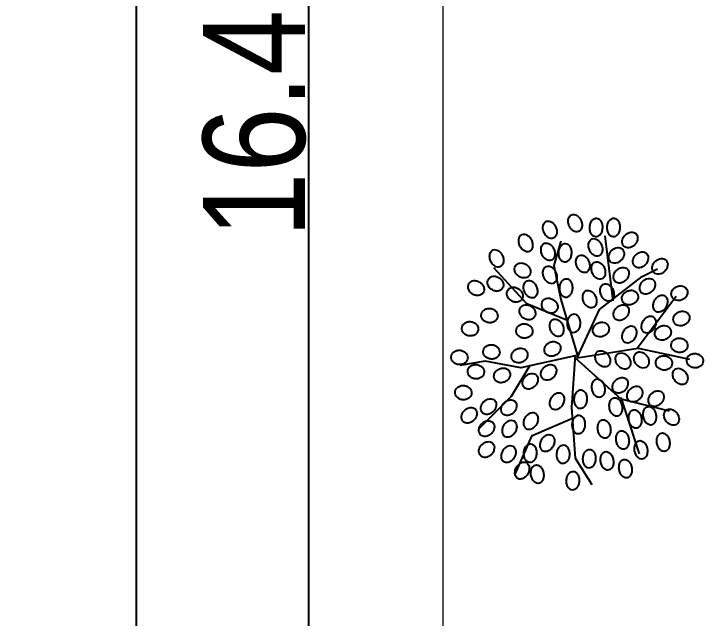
# Model space of a CAD drawing. Header units: inches. Extents: x 203 to 1065, y -1127 to 921.
# Drawn here: x 744.45 to 749.85, y 788.09 to 792.83 of the extents above; entities that cross this region are included whole.
import ezdxf

# ---------------------------------------------------------------- set-up
doc = ezdxf.new("R2010")
doc.units = ezdxf.units.IN
doc.header["$MEASUREMENT"] = 0
doc.header["$PDMODE"] = 35
doc.layers.add('COTAS', color=7, linetype='Continuous')
doc.layers.add('Vegetación', color=102, linetype='Continuous')
doc.styles.add('TECHNICLITE', font='techl___.ttf')
doc.dimstyles.new('1-100', dxfattribs={"dimscale": 0, "dimtxt": 0.09, "dimasz": 0.03, "dimexe": 0.12, "dimexo": 0.2, "dimgap": 0.005, "dimtad": 3, "dimzin": 0, "dimdsep": 46, "dimtxsty": 'TECHNICLITE', "dimblk1": 'COTA', "dimblk2": 'COTA', "dimsah": 1, "dimcen": 2.5, "dimse1": 1, "dimse2": 1, "dimclrd": 7, "dimclre": 7, "dimclrt": 7, "dimadec": 0, "dimazin": 0, "dimtfac": 1, "dimtdec": 6, "dimtmove": 2, "dimatfit": 3, "dimldrblk": 'COTA', "dimfxl": 1, "dimtolj": 1, "dimtzin": 0, "dimarcsym": 0})

# ---------------------------------------------------------------- blocks, each defined once
blk = doc.blocks.new('COTA')
h = blk.add_hatch(color=256)
edge = h.paths.add_edge_path()
edge.add_arc((0, 0), 0.5, 0, 360)
for p, q in [((0, 2), (0, -2)), ((-1.5, 0), (1.5, 0))]:
    blk.add_line(p, q)
blk.add_circle((0, 0), 0.5)
blk = doc.blocks.new('*D55')
at = {"layer": 'COTAS', "color": 7, "lineweight": -2, "transparency": 16777216}
blk.add_line((746.7573, 800.262), (746.7573, 784.1907), dxfattribs=at)
at = {"layer": 'Defpoints', "color": 0, "transparency": 16777216}
for p in [(747.8134, 800.442), (746.7573, 784.0107), (747.8134, 784.0107)]:
    blk.add_point(p, dxfattribs=at)
at = {"layer": 'COTAS', "color": 7, "lineweight": -2, "transparency": 16777216, "xscale": 0.18, "yscale": 0.18, "zscale": 0.18}
for p, rotation in [((746.7573, 800.442), 90), ((746.7573, 784.0107), 270)]:
    blk.add_blockref('COTA', p, dxfattribs=dict(at, rotation=rotation))
at = {"layer": 'COTAS', "color": 7, "transparency": 16777216, "insert": (746.3348, 792.2264), "char_height": 0.8, "attachment_point": 5, "rotation": 90, "style": 'TECHNICLITE'}
blk.add_mtext('\\A1;16.43', dxfattribs=at)
blk = doc.blocks.new('RB31')
for points in [[(-0.0332, 0.4465, 0.124565), (-0.0243, 0.4435, 0.105746), (-0.0134, 0.445, 0.086824), (-0.0035, 0.4507, 0.076963), (0.0051, 0.4604, 0.076963), (0.0103, 0.4721, 0.086824), (0.0113, 0.4835, 0.105746), (0.0081, 0.4941, 0.124565), (0.0016, 0.5009, 0.124565), (-0.0073, 0.5039, 0.105746), (-0.0182, 0.5024, 0.086824), (-0.0281, 0.4967, 0.076963), (-0.0366, 0.4871, 0.076963), (-0.0419, 0.4753, 0.086824), (-0.0429, 0.4639, 0.105746), (-0.0397, 0.4534, 0.124565)], [(-0.1644, 0.4265, 0.124565), (-0.1555, 0.4293, 0.105746), (-0.1475, 0.437, 0.086824), (-0.1428, 0.4474, 0.076963), (-0.1416, 0.4602, 0.076963), (-0.1443, 0.4728, 0.086824), (-0.1502, 0.4826, 0.105746), (-0.159, 0.4892, 0.124565), (-0.1682, 0.491, 0.124565), (-0.1772, 0.4882, 0.105746), (-0.1851, 0.4805, 0.086824), (-0.1898, 0.4701, 0.076963), (-0.191, 0.4573, 0.076963), (-0.1883, 0.4447, 0.086824), (-0.1825, 0.4349, 0.105746), (-0.1737, 0.4282, 0.124565)], [(-0.0961, 0.4265, 0.124565), (-0.0871, 0.4293, 0.105746), (-0.0792, 0.437, 0.086824), (-0.0745, 0.4474, 0.076963), (-0.0733, 0.4602, 0.076963), (-0.076, 0.4728, 0.086824), (-0.0818, 0.4826, 0.105746), (-0.0906, 0.4892, 0.124565), (-0.0999, 0.491, 0.124565), (-0.1088, 0.4882, 0.105746), (-0.1168, 0.4805, 0.086824), (-0.1215, 0.4701, 0.076963), (-0.1227, 0.4573, 0.076963), (-0.12, 0.4447, 0.086824), (-0.1141, 0.4349, 0.105746), (-0.1053, 0.4282, 0.124565)], [(0.0655, 0.4237, 0.124565), (0.0744, 0.4207, 0.105746), (0.0853, 0.4222, 0.086824), (0.0952, 0.4279, 0.076963), (0.1038, 0.4376, 0.076963), (0.109, 0.4494, 0.086824), (0.11, 0.4607, 0.105746), (0.1068, 0.4713, 0.124565), (0.1003, 0.4782, 0.124565), (0.0914, 0.4811, 0.105746), (0.0805, 0.4796, 0.086824), (0.0706, 0.4739, 0.076963), (0.0621, 0.4643, 0.076963), (0.0569, 0.4525, 0.086824), (0.0558, 0.4411, 0.105746), (0.059, 0.4306, 0.124565)], [(-0.2034, 0.3982, 0.124565), (-0.2004, 0.4072, 0.105746), (-0.2019, 0.4181, 0.086824), (-0.2076, 0.428, 0.076963), (-0.2173, 0.4365, 0.076963), (-0.229, 0.4417, 0.086824), (-0.2404, 0.4427, 0.105746), (-0.251, 0.4395, 0.124565), (-0.2578, 0.4331, 0.124565), (-0.2608, 0.4242, 0.105746), (-0.2593, 0.4132, 0.086824), (-0.2536, 0.4033, 0.076963), (-0.244, 0.3948, 0.076963), (-0.2322, 0.3896, 0.086824), (-0.2208, 0.3886, 0.105746), (-0.2103, 0.3918, 0.124565)], [(0.1604, 0.3781, 0.124565), (0.1693, 0.3752, 0.105746), (0.1802, 0.3767, 0.086824), (0.1901, 0.3824, 0.076963), (0.1987, 0.392, 0.076963), (0.2039, 0.4038, 0.086824), (0.2049, 0.4152, 0.105746), (0.2017, 0.4257, 0.124565), (0.1952, 0.4326, 0.124565), (0.1863, 0.4356, 0.105746), (0.1754, 0.4341, 0.086824), (0.1655, 0.4284, 0.076963), (0.157, 0.4187, 0.076963), (0.1518, 0.4069, 0.086824), (0.1507, 0.3956, 0.105746), (0.1539, 0.385, 0.124565)], [(-0.1129, 0.3629, 0.124565), (-0.104, 0.36, 0.105746), (-0.0931, 0.3615, 0.086824), (-0.0832, 0.3672, 0.076963), (-0.0747, 0.3768, 0.076963), (-0.0695, 0.3886, 0.086824), (-0.0684, 0.4, 0.105746), (-0.0717, 0.4105, 0.124565), (-0.0781, 0.4174, 0.124565), (-0.087, 0.4204, 0.105746), (-0.0979, 0.4189, 0.086824), (-0.1079, 0.4132, 0.076963), (-0.1164, 0.4035, 0.076963), (-0.1216, 0.3917, 0.086824), (-0.1226, 0.3804, 0.105746), (-0.1194, 0.3698, 0.124565)], [(0.0731, 0.3478, 0.124565), (0.082, 0.3448, 0.105746), (0.0929, 0.3463, 0.086824), (0.1028, 0.352, 0.076963), (0.1113, 0.3616, 0.076963), (0.1166, 0.3734, 0.086824), (0.1176, 0.3848, 0.105746), (0.1144, 0.3953, 0.124565), (0.1079, 0.4022, 0.124565), (0.099, 0.4052, 0.105746), (0.0881, 0.4037, 0.086824), (0.0782, 0.398, 0.076963), (0.0696, 0.3883, 0.076963), (0.0644, 0.3766, 0.086824), (0.0634, 0.3652, 0.105746), (0.0666, 0.3546, 0.124565)], [(-0.1503, 0.3451, 0.124565), (-0.1473, 0.354, 0.105746), (-0.1488, 0.3649, 0.086824), (-0.1545, 0.3748, 0.076963), (-0.1641, 0.3833, 0.076963), (-0.1759, 0.3885, 0.086824), (-0.1873, 0.3896, 0.105746), (-0.1978, 0.3864, 0.124565), (-0.2047, 0.3799, 0.124565), (-0.2077, 0.371, 0.105746), (-0.2062, 0.3601, 0.086824), (-0.2005, 0.3502, 0.076963), (-0.1908, 0.3416, 0.076963), (-0.1791, 0.3364, 0.086824), (-0.1677, 0.3354, 0.105746), (-0.1571, 0.3386, 0.124565)], [(0.0254, 0.3391, 0.124565), (0.0344, 0.342, 0.105746), (0.0423, 0.3496, 0.086824), (0.047, 0.36, 0.076963), (0.0482, 0.3728, 0.076963), (0.0455, 0.3854, 0.086824), (0.0396, 0.3952, 0.105746), (0.0308, 0.4019, 0.124565), (0.0216, 0.4037, 0.124565), (0.0126, 0.4008, 0.105746), (0.0047, 0.3932, 0.086824), (0, 0.3827, 0.076963), (-0.0012, 0.3699, 0.076963), (0.0015, 0.3573, 0.086824), (0.0074, 0.3475, 0.105746), (0.0162, 0.3409, 0.124565)], [(0.2743, 0.325, 0.124565), (0.2832, 0.322, 0.105746), (0.2941, 0.3235, 0.086824), (0.304, 0.3292, 0.076963), (0.3126, 0.3388, 0.076963), (0.3178, 0.3506, 0.086824), (0.3188, 0.362, 0.105746), (0.3156, 0.3725, 0.124565), (0.3091, 0.3794, 0.124565), (0.3002, 0.3824, 0.105746), (0.2893, 0.3809, 0.086824), (0.2794, 0.3752, 0.076963), (0.2708, 0.3655, 0.076963), (0.2656, 0.3538, 0.086824), (0.2646, 0.3424, 0.105746), (0.2678, 0.3318, 0.124565)], [(-0.2452, 0.3299, 0.124565), (-0.2422, 0.3388, 0.105746), (-0.2437, 0.3497, 0.086824), (-0.2494, 0.3596, 0.076963), (-0.259, 0.3682, 0.076963), (-0.2708, 0.3734, 0.086824), (-0.2822, 0.3744, 0.105746), (-0.2927, 0.3712, 0.124565), (-0.2996, 0.3647, 0.124565), (-0.3026, 0.3558, 0.105746), (-0.3011, 0.3449, 0.086824), (-0.2954, 0.335, 0.076963), (-0.2857, 0.3264, 0.076963), (-0.274, 0.3212, 0.086824), (-0.2626, 0.3202, 0.105746), (-0.252, 0.3234, 0.124565)], [(-0.0636, 0.306, 0.124565), (-0.0547, 0.303, 0.105746), (-0.0437, 0.3045, 0.086824), (-0.0338, 0.3102, 0.076963), (-0.0253, 0.3198, 0.076963), (-0.0201, 0.3316, 0.086824), (-0.0191, 0.343, 0.105746), (-0.0223, 0.3536, 0.124565), (-0.0287, 0.3604, 0.124565), (-0.0377, 0.3634, 0.105746), (-0.0486, 0.3619, 0.086824), (-0.0585, 0.3562, 0.076963), (-0.067, 0.3465, 0.076963), (-0.0722, 0.3348, 0.086824), (-0.0732, 0.3234, 0.105746), (-0.07, 0.3128, 0.124565)], [(-0.3211, 0.3071, 0.124565), (-0.3181, 0.316, 0.105746), (-0.3196, 0.3269, 0.086824), (-0.3253, 0.3368, 0.076963), (-0.335, 0.3454, 0.076963), (-0.3467, 0.3506, 0.086824), (-0.3581, 0.3516, 0.105746), (-0.3687, 0.3484, 0.124565), (-0.3755, 0.3419, 0.124565), (-0.3785, 0.333, 0.105746), (-0.377, 0.3221, 0.086824), (-0.3713, 0.3122, 0.076963), (-0.3617, 0.3037, 0.076963), (-0.3499, 0.2985, 0.086824), (-0.3385, 0.2974, 0.105746), (-0.3279, 0.3006, 0.124565)], [(-0.1243, 0.2832, 0.124565), (-0.1154, 0.2802, 0.105746), (-0.1045, 0.2817, 0.086824), (-0.0946, 0.2874, 0.076963), (-0.0861, 0.2971, 0.076963), (-0.0809, 0.3088, 0.086824), (-0.0798, 0.3202, 0.105746), (-0.083, 0.3308, 0.124565), (-0.0895, 0.3376, 0.124565), (-0.0984, 0.3406, 0.105746), (-0.1093, 0.3391, 0.086824), (-0.1192, 0.3334, 0.076963), (-0.1278, 0.3238, 0.076963), (-0.133, 0.312, 0.086824), (-0.134, 0.3006, 0.105746), (-0.1308, 0.29, 0.124565)], [(0.1598, 0.2988, 0.124565), (0.1653, 0.2911, 0.105746), (0.175, 0.2859, 0.086824), (0.1864, 0.2847, 0.076963), (0.1989, 0.2875, 0.076963), (0.2101, 0.2939, 0.086824), (0.2176, 0.3026, 0.105746), (0.2212, 0.313, 0.124565), (0.22, 0.3223, 0.124565), (0.2146, 0.33, 0.105746), (0.2048, 0.3352, 0.086824), (0.1935, 0.3364, 0.076963), (0.1809, 0.3336, 0.076963), (0.1698, 0.3271, 0.086824), (0.1623, 0.3185, 0.105746), (0.1586, 0.3081, 0.124565)], [(-0.1692, 0.2767, 0.124565), (-0.1663, 0.2856, 0.105746), (-0.1678, 0.2965, 0.086824), (-0.1735, 0.3065, 0.076963), (-0.1831, 0.315, 0.076963), (-0.1949, 0.3202, 0.086824), (-0.2063, 0.3212, 0.105746), (-0.2168, 0.318, 0.124565), (-0.2237, 0.3116, 0.124565), (-0.2267, 0.3026, 0.105746), (-0.2251, 0.2917, 0.086824), (-0.2195, 0.2818, 0.076963), (-0.2098, 0.2733, 0.076963), (-0.198, 0.2681, 0.086824), (-0.1867, 0.2671, 0.105746), (-0.1761, 0.2703, 0.124565)], [(0.0655, 0.268, 0.124565), (0.0744, 0.265, 0.105746), (0.0853, 0.2665, 0.086824), (0.0952, 0.2722, 0.076963), (0.1038, 0.2819, 0.076963), (0.109, 0.2936, 0.086824), (0.11, 0.305, 0.105746), (0.1068, 0.3156, 0.124565), (0.1003, 0.3224, 0.124565), (0.0914, 0.3254, 0.105746), (0.0805, 0.3239, 0.086824), (0.0706, 0.3182, 0.076963), (0.0621, 0.3086, 0.076963), (0.0569, 0.2968, 0.086824), (0.0558, 0.2854, 0.105746), (0.059, 0.2749, 0.124565)], [(0.2661, 0.2532, 0.124565), (0.2716, 0.2455, 0.105746), (0.2813, 0.2403, 0.086824), (0.2927, 0.2391, 0.076963), (0.3052, 0.2419, 0.076963), (0.3164, 0.2484, 0.086824), (0.3239, 0.257, 0.105746), (0.3275, 0.2674, 0.124565), (0.3263, 0.2767, 0.124565), (0.3208, 0.2844, 0.105746), (0.3111, 0.2896, 0.086824), (0.2998, 0.2908, 0.076963), (0.2872, 0.288, 0.076963), (0.2761, 0.2815, 0.086824), (0.2686, 0.2729, 0.105746), (0.2649, 0.2625, 0.124565)], [(-0.2717, 0.2387, 0.124565), (-0.2688, 0.2476, 0.105746), (-0.2703, 0.2586, 0.086824), (-0.276, 0.2685, 0.076963), (-0.2856, 0.277, 0.076963), (-0.2974, 0.2822, 0.086824), (-0.3088, 0.2832, 0.105746), (-0.3193, 0.28, 0.124565), (-0.3262, 0.2736, 0.124565), (-0.3292, 0.2647, 0.105746), (-0.3276, 0.2537, 0.086824), (-0.322, 0.2438, 0.076963), (-0.3123, 0.2353, 0.076963), (-0.3005, 0.2301, 0.086824), (-0.2891, 0.2291, 0.105746), (-0.2786, 0.2323, 0.124565)], [(-0.1585, 0.2072, 0.124565), (-0.1496, 0.2043, 0.105746), (-0.1387, 0.2058, 0.086824), (-0.1287, 0.2114, 0.076963), (-0.1202, 0.2211, 0.076963), (-0.115, 0.2329, 0.086824), (-0.114, 0.2443, 0.105746), (-0.1172, 0.2548, 0.124565), (-0.1236, 0.2617, 0.124565), (-0.1326, 0.2646, 0.105746), (-0.1435, 0.2631, 0.086824), (-0.1534, 0.2574, 0.076963), (-0.1619, 0.2478, 0.076963), (-0.1671, 0.236, 0.086824), (-0.1681, 0.2246, 0.105746), (-0.1649, 0.2141, 0.124565)], [(0.0216, 0.2176, 0.124565), (0.0306, 0.2204, 0.105746), (0.0385, 0.2281, 0.086824), (0.0432, 0.2385, 0.076963), (0.0444, 0.2513, 0.076963), (0.0417, 0.2639, 0.086824), (0.0358, 0.2737, 0.105746), (0.027, 0.2803, 0.124565), (0.0178, 0.2821, 0.124565), (0.0088, 0.2793, 0.105746), (0.0009, 0.2716, 0.086824), (-0.0038, 0.2612, 0.076963), (-0.005, 0.2484, 0.076963), (-0.0023, 0.2358, 0.086824), (0.0036, 0.226, 0.105746), (0.0124, 0.2193, 0.124565)], [(0.1414, 0.2186, 0.124565), (0.1503, 0.2156, 0.105746), (0.1612, 0.2171, 0.086824), (0.1712, 0.2228, 0.076963), (0.1797, 0.2325, 0.076963), (0.1849, 0.2443, 0.086824), (0.1859, 0.2556, 0.105746), (0.1827, 0.2662, 0.124565), (0.1763, 0.2731, 0.124565), (0.1673, 0.276, 0.105746), (0.1564, 0.2745, 0.086824), (0.1465, 0.2688, 0.076963), (0.138, 0.2592, 0.076963), (0.1328, 0.2474, 0.086824), (0.1318, 0.236, 0.105746), (0.135, 0.2255, 0.124565)], [(0.342, 0.238, 0.124565), (0.3475, 0.2303, 0.105746), (0.3572, 0.2251, 0.086824), (0.3686, 0.2239, 0.076963), (0.3812, 0.2267, 0.076963), (0.3923, 0.2332, 0.086824), (0.3998, 0.2418, 0.105746), (0.4034, 0.2522, 0.124565), (0.4022, 0.2615, 0.124565), (0.3968, 0.2692, 0.105746), (0.387, 0.2744, 0.086824), (0.3757, 0.2756, 0.076963), (0.3631, 0.2728, 0.076963), (0.352, 0.2663, 0.086824), (0.3445, 0.2577, 0.105746), (0.3409, 0.2473, 0.124565)], [(-0.3932, 0.2239, 0.124565), (-0.3931, 0.2333, 0.105746), (-0.3979, 0.2432, 0.086824), (-0.4064, 0.2509, 0.076963), (-0.4182, 0.256, 0.076963), (-0.431, 0.2573, 0.086824), (-0.4422, 0.2548, 0.105746), (-0.4512, 0.2485, 0.124565), (-0.4557, 0.2402, 0.124565), (-0.4558, 0.2308, 0.105746), (-0.451, 0.2209, 0.086824), (-0.4425, 0.2132, 0.076963), (-0.4307, 0.2081, 0.076963), (-0.4179, 0.2068, 0.086824), (-0.4068, 0.2094, 0.105746), (-0.3977, 0.2157, 0.124565)], [(-0.1996, 0.2087, 0.124565), (-0.1995, 0.2181, 0.105746), (-0.2043, 0.228, 0.086824), (-0.2128, 0.2357, 0.076963), (-0.2246, 0.2408, 0.076963), (-0.2374, 0.2421, 0.086824), (-0.2485, 0.2396, 0.105746), (-0.2576, 0.2333, 0.124565), (-0.2621, 0.225, 0.124565), (-0.2622, 0.2156, 0.105746), (-0.2574, 0.2057, 0.086824), (-0.2489, 0.198, 0.076963), (-0.2371, 0.1929, 0.076963), (-0.2243, 0.1916, 0.086824), (-0.2132, 0.1942, 0.105746), (-0.2041, 0.2005, 0.124565)], [(-0.0902, 0.1844, 0.124565), (-0.0812, 0.1815, 0.105746), (-0.0703, 0.183, 0.086824), (-0.0604, 0.1887, 0.076963), (-0.0519, 0.1983, 0.076963), (-0.0467, 0.2101, 0.086824), (-0.0457, 0.2215, 0.105746), (-0.0489, 0.232, 0.124565), (-0.0553, 0.2389, 0.124565), (-0.0642, 0.2419, 0.105746), (-0.0752, 0.2403, 0.086824), (-0.0851, 0.2347, 0.076963), (-0.0936, 0.225, 0.076963), (-0.0988, 0.2132, 0.086824), (-0.0998, 0.2018, 0.105746), (-0.0966, 0.1913, 0.124565)], [(0.1902, 0.2152, 0.124565), (0.1957, 0.2075, 0.105746), (0.2054, 0.2023, 0.086824), (0.2167, 0.2011, 0.076963), (0.2293, 0.2039, 0.076963), (0.2404, 0.2104, 0.086824), (0.248, 0.219, 0.105746), (0.2516, 0.2294, 0.124565), (0.2504, 0.2387, 0.124565), (0.2449, 0.2464, 0.105746), (0.2352, 0.2516, 0.086824), (0.2238, 0.2528, 0.076963), (0.2113, 0.25, 0.076963), (0.2001, 0.2436, 0.086824), (0.1926, 0.2349, 0.105746), (0.189, 0.2245, 0.124565)], [(-0.3292, 0.171, 0.124565), (-0.3236, 0.1786, 0.105746), (-0.3217, 0.1895, 0.086824), (-0.324, 0.2007, 0.076963), (-0.3306, 0.2117, 0.076963), (-0.3402, 0.2203, 0.086824), (-0.3507, 0.2248, 0.105746), (-0.3617, 0.225, 0.124565), (-0.3702, 0.221, 0.124565), (-0.3758, 0.2135, 0.105746), (-0.3778, 0.2026, 0.086824), (-0.3754, 0.1914, 0.076963), (-0.3689, 0.1803, 0.076963), (-0.3593, 0.1717, 0.086824), (-0.3488, 0.1673, 0.105746), (-0.3377, 0.167, 0.124565)], [(0.0535, 0.1772, 0.124565), (0.059, 0.1696, 0.105746), (0.0687, 0.1644, 0.086824), (0.0801, 0.1631, 0.076963), (0.0926, 0.1659, 0.076963), (0.1038, 0.1724, 0.086824), (0.1113, 0.181, 0.105746), (0.1149, 0.1914, 0.124565), (0.1137, 0.2008, 0.124565), (0.1083, 0.2084, 0.105746), (0.0985, 0.2136, 0.086824), (0.0872, 0.2148, 0.076963), (0.0746, 0.212, 0.076963), (0.0635, 0.2056, 0.086824), (0.056, 0.197, 0.105746), (0.0524, 0.1865, 0.124565)], [(-0.1692, 0.1476, 0.124565), (-0.1663, 0.1565, 0.105746), (-0.1678, 0.1674, 0.086824), (-0.1735, 0.1773, 0.076963), (-0.1831, 0.1858, 0.076963), (-0.1949, 0.191, 0.086824), (-0.2063, 0.1921, 0.105746), (-0.2168, 0.1889, 0.124565), (-0.2237, 0.1824, 0.124565), (-0.2267, 0.1735, 0.105746), (-0.2251, 0.1626, 0.086824), (-0.2195, 0.1527, 0.076963), (-0.2098, 0.1441, 0.076963), (-0.198, 0.1389, 0.086824), (-0.1867, 0.1379, 0.105746), (-0.1761, 0.1411, 0.124565)], [(0.1408, 0.1544, 0.124565), (0.1463, 0.1468, 0.105746), (0.156, 0.1416, 0.086824), (0.1674, 0.1403, 0.076963), (0.18, 0.1431, 0.076963), (0.1911, 0.1496, 0.086824), (0.1986, 0.1582, 0.105746), (0.2022, 0.1686, 0.124565), (0.201, 0.178, 0.124565), (0.1956, 0.1856, 0.105746), (0.1858, 0.1908, 0.086824), (0.1745, 0.1921, 0.076963), (0.1619, 0.1893, 0.076963), (0.1508, 0.1828, 0.086824), (0.1433, 0.1742, 0.105746), (0.1397, 0.1638, 0.124565)], [(-0.4008, 0.1365, 0.124565), (-0.4007, 0.146, 0.105746), (-0.4055, 0.1559, 0.086824), (-0.414, 0.1636, 0.076963), (-0.4258, 0.1687, 0.076963), (-0.4386, 0.17, 0.086824), (-0.4497, 0.1674, 0.105746), (-0.4588, 0.1611, 0.124565), (-0.4633, 0.1529, 0.124565), (-0.4634, 0.1435, 0.105746), (-0.4586, 0.1335, 0.086824), (-0.4501, 0.1259, 0.076963), (-0.4383, 0.1208, 0.076963), (-0.4255, 0.1194, 0.086824), (-0.4144, 0.122, 0.105746), (-0.4053, 0.1283, 0.124565)], [(0.2873, 0.1531, 0.124565), (0.2902, 0.1441, 0.105746), (0.2978, 0.1362, 0.086824), (0.3082, 0.1315, 0.076963), (0.3211, 0.1303, 0.076963), (0.3336, 0.133, 0.086824), (0.3435, 0.1388, 0.105746), (0.3501, 0.1476, 0.124565), (0.3519, 0.1569, 0.124565), (0.349, 0.1658, 0.105746), (0.3414, 0.1738, 0.086824), (0.331, 0.1785, 0.076963), (0.3182, 0.1797, 0.076963), (0.3056, 0.177, 0.086824), (0.2958, 0.1711, 0.105746), (0.2891, 0.1623, 0.124565)], [(-0.2837, 0.0989, 0.124565), (-0.2781, 0.1064, 0.105746), (-0.2761, 0.1173, 0.086824), (-0.2785, 0.1285, 0.076963), (-0.285, 0.1396, 0.076963), (-0.2946, 0.1482, 0.086824), (-0.3051, 0.1526, 0.105746), (-0.3162, 0.1529, 0.124565), (-0.3247, 0.1489, 0.124565), (-0.3303, 0.1413, 0.105746), (-0.3322, 0.1304, 0.086824), (-0.3299, 0.1192, 0.076963), (-0.3233, 0.1082, 0.076963), (-0.3137, 0.0996, 0.086824), (-0.3032, 0.0951, 0.105746), (-0.2922, 0.0949, 0.124565)], [(-0.0088, 0.096, 0.124565), (0.0002, 0.0989, 0.105746), (0.0081, 0.1065, 0.086824), (0.0128, 0.1169, 0.076963), (0.014, 0.1298, 0.076963), (0.0113, 0.1423, 0.086824), (0.0055, 0.1522, 0.105746), (-0.0033, 0.1588, 0.124565), (-0.0126, 0.1606, 0.124565), (-0.0215, 0.1577, 0.105746), (-0.0295, 0.1501, 0.086824), (-0.0342, 0.1397, 0.076963), (-0.0354, 0.1269, 0.076963), (-0.0327, 0.1143, 0.086824), (-0.0268, 0.1045, 0.105746), (-0.018, 0.0978, 0.124565)], [(0.0389, 0.0857, 0.124565), (0.0478, 0.0827, 0.105746), (0.0588, 0.0842, 0.086824), (0.0687, 0.0899, 0.076963), (0.0772, 0.0996, 0.076963), (0.0824, 0.1113, 0.086824), (0.0834, 0.1227, 0.105746), (0.0802, 0.1333, 0.124565), (0.0738, 0.1401, 0.124565), (0.0648, 0.1431, 0.105746), (0.0539, 0.1416, 0.086824), (0.044, 0.1359, 0.076963), (0.0355, 0.1263, 0.076963), (0.0303, 0.1145, 0.086824), (0.0293, 0.1031, 0.105746), (0.0325, 0.0925, 0.124565)], [(-0.3287, 0.0872, 0.124565), (-0.3286, 0.0966, 0.105746), (-0.3334, 0.1065, 0.086824), (-0.3419, 0.1142, 0.076963), (-0.3537, 0.1193, 0.076963), (-0.3665, 0.1206, 0.086824), (-0.3776, 0.1181, 0.105746), (-0.3867, 0.1117, 0.124565), (-0.3912, 0.1035, 0.124565), (-0.3913, 0.0941, 0.105746), (-0.3865, 0.0842, 0.086824), (-0.378, 0.0765, 0.076963), (-0.3662, 0.0714, 0.076963), (-0.3534, 0.0701, 0.086824), (-0.3422, 0.0726, 0.105746), (-0.3332, 0.0789, 0.124565)], [(-0.2077, 0.0647, 0.124565), (-0.2022, 0.0723, 0.105746), (-0.2002, 0.0831, 0.086824), (-0.2026, 0.0943, 0.076963), (-0.2091, 0.1054, 0.076963), (-0.2187, 0.114, 0.086824), (-0.2292, 0.1185, 0.105746), (-0.2402, 0.1187, 0.124565), (-0.2487, 0.1147, 0.124565), (-0.2543, 0.1071, 0.105746), (-0.2563, 0.0962, 0.086824), (-0.2539, 0.0851, 0.076963), (-0.2474, 0.074, 0.076963), (-0.2378, 0.0654, 0.086824), (-0.2273, 0.0609, 0.105746), (-0.2163, 0.0607, 0.124565)], [(-0.0857, 0.0986, 0.124565), (-0.0856, 0.108, 0.105746), (-0.0904, 0.1179, 0.086824), (-0.0989, 0.1256, 0.076963), (-0.1107, 0.1307, 0.076963), (-0.1235, 0.132, 0.086824), (-0.1347, 0.1294, 0.105746), (-0.1437, 0.1231, 0.124565), (-0.1482, 0.1149, 0.124565), (-0.1483, 0.1055, 0.105746), (-0.1435, 0.0956, 0.086824), (-0.135, 0.0879, 0.076963), (-0.1232, 0.0828, 0.076963), (-0.1104, 0.0815, 0.086824), (-0.0993, 0.084, 0.105746), (-0.0902, 0.0903, 0.124565)], [(0.1507, 0.0999, 0.124565), (0.1535, 0.0909, 0.105746), (0.1612, 0.083, 0.086824), (0.1716, 0.0783, 0.076963), (0.1844, 0.0771, 0.076963), (0.197, 0.0798, 0.086824), (0.2068, 0.0857, 0.105746), (0.2134, 0.0945, 0.124565), (0.2152, 0.1037, 0.124565), (0.2124, 0.1127, 0.105746), (0.2047, 0.1206, 0.086824), (0.1943, 0.1253, 0.076963), (0.1815, 0.1265, 0.076963), (0.1689, 0.1238, 0.086824), (0.1591, 0.1179, 0.105746), (0.1524, 0.1091, 0.124565)], [(0.3633, 0.1075, 0.124565), (0.3661, 0.0985, 0.105746), (0.3737, 0.0906, 0.086824), (0.3842, 0.0859, 0.076963), (0.397, 0.0847, 0.076963), (0.4096, 0.0874, 0.086824), (0.4194, 0.0933, 0.105746), (0.426, 0.1021, 0.124565), (0.4278, 0.1113, 0.124565), (0.425, 0.1203, 0.105746), (0.4173, 0.1282, 0.086824), (0.4069, 0.1329, 0.076963), (0.3941, 0.1341, 0.076963), (0.3815, 0.1314, 0.086824), (0.3717, 0.1255, 0.105746), (0.365, 0.1167, 0.124565)], [(-0.3922, 0.0543, 0.124565), (-0.395, 0.0633, 0.105746), (-0.4027, 0.0712, 0.086824), (-0.4131, 0.0759, 0.076963), (-0.4259, 0.0771, 0.076963), (-0.4385, 0.0744, 0.086824), (-0.4483, 0.0686, 0.105746), (-0.455, 0.0598, 0.124565), (-0.4567, 0.0505, 0.124565), (-0.4539, 0.0416, 0.105746), (-0.4462, 0.0336, 0.086824), (-0.4358, 0.0289, 0.076963), (-0.423, 0.0277, 0.076963), (-0.4104, 0.0304, 0.086824), (-0.4006, 0.0363, 0.105746), (-0.394, 0.0451, 0.124565)], [(0.0416, 0.0481, 0.124565), (0.0415, 0.0387, 0.105746), (0.0463, 0.0287, 0.086824), (0.0548, 0.0211, 0.076963), (0.0666, 0.0159, 0.076963), (0.0794, 0.0146, 0.086824), (0.0906, 0.0172, 0.105746), (0.0996, 0.0235, 0.124565), (0.1041, 0.0317, 0.124565), (0.1042, 0.0411, 0.105746), (0.0994, 0.0511, 0.086824), (0.0909, 0.0587, 0.076963), (0.0791, 0.0639, 0.076963), (0.0663, 0.0652, 0.086824), (0.0552, 0.0626, 0.105746), (0.0461, 0.0563, 0.124565)], [(0.2797, 0.0277, 0.124565), (0.2826, 0.0188, 0.105746), (0.2902, 0.0108, 0.086824), (0.3007, 0.0061, 0.076963), (0.3135, 0.0049, 0.076963), (0.3261, 0.0076, 0.086824), (0.3359, 0.0135, 0.105746), (0.3425, 0.0223, 0.124565), (0.3443, 0.0315, 0.124565), (0.3414, 0.0405, 0.105746), (0.3338, 0.0485, 0.086824), (0.3234, 0.0531, 0.076963), (0.3106, 0.0544, 0.076963), (0.298, 0.0516, 0.086824), (0.2882, 0.0458, 0.105746), (0.2815, 0.037, 0.124565)], [(-0.4529, 0.0012, 0.124565), (-0.4558, 0.0101, 0.105746), (-0.4634, 0.0181, 0.086824), (-0.4738, 0.0228, 0.076963), (-0.4866, 0.024, 0.076963), (-0.4992, 0.0213, 0.086824), (-0.509, 0.0154, 0.105746), (-0.5157, 0.0066, 0.124565), (-0.5175, -0.0026, 0.124565), (-0.5146, -0.0116, 0.105746), (-0.507, -0.0196, 0.086824), (-0.4966, -0.0242, 0.076963), (-0.4837, -0.0255, 0.076963), (-0.4712, -0.0228, 0.086824), (-0.4613, -0.0169, 0.105746), (-0.4547, -0.0081, 0.124565)], [(-0.2507, 0.0224, 0.124565), (-0.2583, 0.028, 0.105746), (-0.2692, 0.0299, 0.086824), (-0.2804, 0.0276, 0.076963), (-0.2914, 0.0211, 0.076963), (-0.3, 0.0115, 0.086824), (-0.3045, 0.0009, 0.105746), (-0.3047, -0.0101, 0.124565), (-0.3007, -0.0186, 0.124565), (-0.2932, -0.0242, 0.105746), (-0.2823, -0.0261, 0.086824), (-0.2711, -0.0238, 0.076963), (-0.26, -0.0172, 0.076963), (-0.2514, -0.0076, 0.086824), (-0.247, 0.0029, 0.105746), (-0.2467, 0.0139, 0.124565)], [(-0.1786, 0.0186, 0.124565), (-0.1862, 0.0242, 0.105746), (-0.197, 0.0261, 0.086824), (-0.2082, 0.0238, 0.076963), (-0.2193, 0.0173, 0.076963), (-0.2279, 0.0077, 0.086824), (-0.2324, -0.0028, 0.105746), (-0.2326, -0.0139, 0.124565), (-0.2286, -0.0224, 0.124565), (-0.221, -0.028, 0.105746), (-0.2102, -0.0299, 0.086824), (-0.199, -0.0276, 0.076963), (-0.1879, -0.021, 0.076963), (-0.1793, -0.0114, 0.086824), (-0.1748, -0.0009, 0.105746), (-0.1746, 0.0101, 0.124565)], [(-0.0989, 0.0262, 0.124565), (-0.1065, 0.0318, 0.105746), (-0.1173, 0.0337, 0.086824), (-0.1285, 0.0314, 0.076963), (-0.1396, 0.0249, 0.076963), (-0.1482, 0.0153, 0.086824), (-0.1527, 0.0047, 0.105746), (-0.1529, -0.0063, 0.124565), (-0.1489, -0.0148, 0.124565), (-0.1413, -0.0204, 0.105746), (-0.1305, -0.0223, 0.086824), (-0.1193, -0.02, 0.076963), (-0.1082, -0.0134, 0.076963), (-0.0996, -0.0038, 0.086824), (-0.0951, 0.0067, 0.105746), (-0.0949, 0.0177, 0.124565)], [(0.1707, 0.0253, 0.124565), (0.1706, 0.0159, 0.105746), (0.1754, 0.0059, 0.086824), (0.1839, -0.0017, 0.076963), (0.1957, -0.0068, 0.076963), (0.2085, -0.0082, 0.086824), (0.2196, -0.0056, 0.105746), (0.2287, 0.0007, 0.124565), (0.2332, 0.0089, 0.124565), (0.2333, 0.0184, 0.105746), (0.2285, 0.0283, 0.086824), (0.22, 0.0359, 0.076963), (0.2082, 0.0411, 0.076963), (0.1954, 0.0424, 0.086824), (0.1842, 0.0398, 0.105746), (0.1752, 0.0335, 0.124565)], [(0.405, 0.0087, 0.124565), (0.4079, -0.0002, 0.105746), (0.4155, -0.0082, 0.086824), (0.4259, -0.0129, 0.076963), (0.4387, -0.0141, 0.076963), (0.4513, -0.0114, 0.086824), (0.4611, -0.0055, 0.105746), (0.4678, 0.0033, 0.124565), (0.4696, 0.0125, 0.124565), (0.4667, 0.0215, 0.105746), (0.4591, 0.0295, 0.086824), (0.4487, 0.0341, 0.076963), (0.4358, 0.0354, 0.076963), (0.4233, 0.0327, 0.086824), (0.4134, 0.0268, 0.105746), (0.4068, 0.018, 0.124565)], [(-0.3314, -0.0064, 0.124565), (-0.3343, 0.0025, 0.105746), (-0.3419, 0.0105, 0.086824), (-0.3524, 0.0152, 0.076963), (-0.3652, 0.0164, 0.076963), (-0.3778, 0.0137, 0.086824), (-0.3876, 0.0078, 0.105746), (-0.3942, -0.001, 0.124565), (-0.396, -0.0102, 0.124565), (-0.3931, -0.0192, 0.105746), (-0.3855, -0.0272, 0.086824), (-0.3751, -0.0318, 0.076963), (-0.3623, -0.0331, 0.076963), (-0.3497, -0.0303, 0.086824), (-0.3399, -0.0245, 0.105746), (-0.3332, -0.0157, 0.124565)], [(0.0606, -0.0237, 0.124565), (0.0576, -0.0326, 0.105746), (0.0591, -0.0436, 0.086824), (0.0648, -0.0535, 0.076963), (0.0745, -0.062, 0.076963), (0.0862, -0.0672, 0.086824), (0.0976, -0.0682, 0.105746), (0.1082, -0.065, 0.124565), (0.115, -0.0586, 0.124565), (0.118, -0.0497, 0.105746), (0.1165, -0.0387, 0.086824), (0.1108, -0.0288, 0.076963), (0.1012, -0.0203, 0.076963), (0.0894, -0.0151, 0.086824), (0.078, -0.0141, 0.105746), (0.0675, -0.0173, 0.124565)], [(0.3405, -0.0406, 0.124565), (0.3433, -0.0496, 0.105746), (0.351, -0.0575, 0.086824), (0.3614, -0.0622, 0.076963), (0.3742, -0.0634, 0.076963), (0.3868, -0.0607, 0.086824), (0.3966, -0.0549, 0.105746), (0.4033, -0.0461, 0.124565), (0.405, -0.0368, 0.124565), (0.4022, -0.0279, 0.105746), (0.3945, -0.0199, 0.086824), (0.3841, -0.0152, 0.076963), (0.3713, -0.014, 0.076963), (0.3587, -0.0167, 0.086824), (0.3489, -0.0226, 0.105746), (0.3423, -0.0314, 0.124565)], [(-0.4026, -0.0346, 0.124565), (-0.4102, -0.029, 0.105746), (-0.421, -0.027, 0.086824), (-0.4322, -0.0294, 0.076963), (-0.4433, -0.0359, 0.076963), (-0.4519, -0.0455, 0.086824), (-0.4564, -0.056, 0.105746), (-0.4566, -0.0671, 0.124565), (-0.4526, -0.0756, 0.124565), (-0.445, -0.0811, 0.105746), (-0.4342, -0.0831, 0.086824), (-0.423, -0.0807, 0.076963), (-0.4119, -0.0742, 0.076963), (-0.4033, -0.0646, 0.086824), (-0.3988, -0.0541, 0.105746), (-0.3986, -0.0431, 0.124565)], [(0.1327, -0.0541, 0.124565), (0.1297, -0.063, 0.105746), (0.1313, -0.074, 0.086824), (0.1369, -0.0839, 0.076963), (0.1466, -0.0924, 0.076963), (0.1584, -0.0976, 0.086824), (0.1698, -0.0986, 0.105746), (0.1803, -0.0954, 0.124565), (0.1872, -0.089, 0.124565), (0.1901, -0.08, 0.105746), (0.1886, -0.0691, 0.086824), (0.1829, -0.0592, 0.076963), (0.1733, -0.0507, 0.076963), (0.1615, -0.0455, 0.086824), (0.1501, -0.0445, 0.105746), (0.1396, -0.0477, 0.124565)], [(0.239, -0.0431, 0.124565), (0.2389, -0.0525, 0.105746), (0.2437, -0.0624, 0.086824), (0.2522, -0.0701, 0.076963), (0.264, -0.0752, 0.076963), (0.2768, -0.0765, 0.086824), (0.288, -0.074, 0.105746), (0.297, -0.0677, 0.124565), (0.3015, -0.0594, 0.124565), (0.3016, -0.05, 0.105746), (0.2968, -0.0401, 0.086824), (0.2883, -0.0324, 0.076963), (0.2765, -0.0273, 0.076963), (0.2637, -0.026, 0.086824), (0.2526, -0.0285, 0.105746), (0.2435, -0.0349, 0.124565)], [(-0.1654, -0.1031, 0.124565), (-0.1625, -0.0942, 0.105746), (-0.164, -0.0833, 0.086824), (-0.1697, -0.0734, 0.076963), (-0.1793, -0.0648, 0.076963), (-0.1911, -0.0596, 0.086824), (-0.2025, -0.0586, 0.105746), (-0.213, -0.0618, 0.124565), (-0.2199, -0.0683, 0.124565), (-0.2229, -0.0772, 0.105746), (-0.2214, -0.0881, 0.086824), (-0.2157, -0.098, 0.076963), (-0.206, -0.1065, 0.076963), (-0.1942, -0.1117, 0.086824), (-0.1829, -0.1128, 0.105746), (-0.1723, -0.1095, 0.124565)], [(-0.0986, -0.0644, 0.124565), (-0.108, -0.0643, 0.105746), (-0.1179, -0.0691, 0.086824), (-0.1256, -0.0776, 0.076963), (-0.1307, -0.0894, 0.076963), (-0.132, -0.1022, 0.086824), (-0.1294, -0.1133, 0.105746), (-0.1231, -0.1224, 0.124565), (-0.1149, -0.1269, 0.124565), (-0.1055, -0.127, 0.105746), (-0.0956, -0.1222, 0.086824), (-0.0879, -0.1137, 0.076963), (-0.0828, -0.1019, 0.076963), (-0.0815, -0.0891, 0.086824), (-0.084, -0.0779, 0.105746), (-0.0903, -0.0689, 0.124565)], [(-0.2224, -0.1335, 0.124565), (-0.2194, -0.1246, 0.105746), (-0.2209, -0.1136, 0.086824), (-0.2266, -0.1037, 0.076963), (-0.2363, -0.0952, 0.076963), (-0.248, -0.09, 0.086824), (-0.2594, -0.089, 0.105746), (-0.27, -0.0922, 0.124565), (-0.2768, -0.0986, 0.124565), (-0.2798, -0.1076, 0.105746), (-0.2783, -0.1185, 0.086824), (-0.2726, -0.1284, 0.076963), (-0.263, -0.1369, 0.076963), (-0.2512, -0.1421, 0.086824), (-0.2398, -0.1431, 0.105746), (-0.2292, -0.1399, 0.124565)], [(0.3898, -0.1128, 0.124565), (0.3927, -0.1218, 0.105746), (0.4003, -0.1297, 0.086824), (0.4107, -0.1344, 0.076963), (0.4236, -0.1356, 0.076963), (0.4361, -0.1329, 0.086824), (0.446, -0.127, 0.105746), (0.4526, -0.1182, 0.124565), (0.4544, -0.109, 0.124565), (0.4515, -0.1, 0.105746), (0.4439, -0.0921, 0.086824), (0.4335, -0.0874, 0.076963), (0.4207, -0.0862, 0.076963), (0.4081, -0.0889, 0.086824), (0.3983, -0.0948, 0.105746), (0.3916, -0.1036, 0.124565)], [(-0.3059, -0.1487, 0.124565), (-0.3029, -0.1398, 0.105746), (-0.3044, -0.1288, 0.086824), (-0.3101, -0.1189, 0.076963), (-0.3198, -0.1104, 0.076963), (-0.3315, -0.1052, 0.086824), (-0.3429, -0.1042, 0.105746), (-0.3535, -0.1074, 0.124565), (-0.3603, -0.1138, 0.124565), (-0.3633, -0.1228, 0.105746), (-0.3618, -0.1337, 0.086824), (-0.3561, -0.1436, 0.076963), (-0.3465, -0.1521, 0.076963), (-0.3347, -0.1573, 0.086824), (-0.3233, -0.1583, 0.105746), (-0.3128, -0.1551, 0.124565)], [(-0.0391, -0.1013, 0.124565), (-0.0481, -0.1042, 0.105746), (-0.0561, -0.1118, 0.086824), (-0.0607, -0.1222, 0.076963), (-0.0619, -0.1351, 0.076963), (-0.0592, -0.1476, 0.086824), (-0.0534, -0.1574, 0.105746), (-0.0446, -0.1641, 0.124565), (-0.0353, -0.1659, 0.124565), (-0.0264, -0.163, 0.105746), (-0.0184, -0.1554, 0.086824), (-0.0137, -0.145, 0.076963), (-0.0125, -0.1321, 0.076963), (-0.0152, -0.1196, 0.086824), (-0.0211, -0.1098, 0.105746), (-0.0299, -0.1031, 0.124565)], [(0.0346, -0.1156, 0.124565), (0.029, -0.1231, 0.105746), (0.027, -0.134, 0.086824), (0.0294, -0.1452, 0.076963), (0.0359, -0.1563, 0.076963), (0.0455, -0.1648, 0.086824), (0.056, -0.1693, 0.105746), (0.0671, -0.1695, 0.124565), (0.0756, -0.1655, 0.124565), (0.0812, -0.158, 0.105746), (0.0831, -0.1471, 0.086824), (0.0808, -0.1359, 0.076963), (0.0742, -0.1248, 0.076963), (0.0646, -0.1163, 0.086824), (0.0541, -0.1118, 0.105746), (0.0431, -0.1116, 0.124565)], [(-0.1669, -0.1289, 0.124565), (-0.1763, -0.1289, 0.105746), (-0.1862, -0.1337, 0.086824), (-0.1939, -0.1421, 0.076963), (-0.199, -0.1539, 0.076963), (-0.2003, -0.1667, 0.086824), (-0.1978, -0.1779, 0.105746), (-0.1915, -0.1869, 0.124565), (-0.1832, -0.1915, 0.124565), (-0.1738, -0.1915, 0.105746), (-0.1639, -0.1867, 0.086824), (-0.1562, -0.1783, 0.076963), (-0.1511, -0.1665, 0.076963), (-0.1498, -0.1536, 0.086824), (-0.1523, -0.1425, 0.105746), (-0.1586, -0.1335, 0.124565)], [(0.2162, -0.1453, 0.124565), (0.2133, -0.1542, 0.105746), (0.2148, -0.1651, 0.086824), (0.2205, -0.175, 0.076963), (0.2301, -0.1835, 0.076963), (0.2419, -0.1887, 0.086824), (0.2533, -0.1898, 0.105746), (0.2638, -0.1866, 0.124565), (0.2707, -0.1801, 0.124565), (0.2737, -0.1712, 0.105746), (0.2722, -0.1603, 0.086824), (0.2665, -0.1504, 0.076963), (0.2568, -0.1418, 0.076963), (0.245, -0.1366, 0.086824), (0.2337, -0.1356, 0.105746), (0.2231, -0.1388, 0.124565)], [(0.296, -0.1415, 0.124565), (0.293, -0.1504, 0.105746), (0.2945, -0.1613, 0.086824), (0.3002, -0.1712, 0.076963), (0.3098, -0.1797, 0.076963), (0.3216, -0.1849, 0.086824), (0.333, -0.186, 0.105746), (0.3435, -0.1828, 0.124565), (0.3504, -0.1763, 0.124565), (0.3534, -0.1674, 0.105746), (0.3519, -0.1565, 0.086824), (0.3462, -0.1466, 0.076963), (0.3365, -0.138, 0.076963), (0.3248, -0.1328, 0.086824), (0.3134, -0.1318, 0.105746), (0.3028, -0.135, 0.124565)], [(-0.2998, -0.1593, 0.124565), (-0.3092, -0.1592, 0.105746), (-0.3191, -0.164, 0.086824), (-0.3268, -0.1725, 0.076963), (-0.3319, -0.1843, 0.076963), (-0.3332, -0.1971, 0.086824), (-0.3306, -0.2083, 0.105746), (-0.3243, -0.2173, 0.124565), (-0.3161, -0.2219, 0.124565), (-0.3067, -0.2219, 0.105746), (-0.2968, -0.2171, 0.086824), (-0.2891, -0.2086, 0.076963), (-0.284, -0.1968, 0.076963), (-0.2827, -0.184, 0.086824), (-0.2852, -0.1729, 0.105746), (-0.2915, -0.1638, 0.124565)], [(0.3719, -0.1718, 0.124565), (0.3689, -0.1808, 0.105746), (0.3704, -0.1917, 0.086824), (0.3761, -0.2016, 0.076963), (0.3858, -0.2101, 0.076963), (0.3975, -0.2153, 0.086824), (0.4089, -0.2163, 0.105746), (0.4195, -0.2131, 0.124565), (0.4263, -0.2067, 0.124565), (0.4293, -0.1978, 0.105746), (0.4278, -0.1869, 0.086824), (0.4221, -0.1769, 0.076963), (0.4125, -0.1684, 0.076963), (0.4007, -0.1632, 0.086824), (0.3893, -0.1622, 0.105746), (0.3787, -0.1654, 0.124565)], [(-0.3684, -0.1751, 0.124565), (-0.376, -0.1695, 0.105746), (-0.3869, -0.1676, 0.086824), (-0.398, -0.1699, 0.076963), (-0.4091, -0.1764, 0.076963), (-0.4177, -0.186, 0.086824), (-0.4222, -0.1966, 0.105746), (-0.4224, -0.2076, 0.124565), (-0.4184, -0.2161, 0.124565), (-0.4108, -0.2217, 0.105746), (-0.4, -0.2236, 0.086824), (-0.3888, -0.2213, 0.076963), (-0.3777, -0.2147, 0.076963), (-0.3691, -0.2051, 0.086824), (-0.3646, -0.1946, 0.105746), (-0.3644, -0.1836, 0.124565)], [(-0.2428, -0.1707, 0.124565), (-0.2522, -0.1706, 0.105746), (-0.2621, -0.1754, 0.086824), (-0.2698, -0.1839, 0.076963), (-0.2749, -0.1957, 0.076963), (-0.2762, -0.2085, 0.086824), (-0.2737, -0.2197, 0.105746), (-0.2674, -0.2287, 0.124565), (-0.2591, -0.2333, 0.124565), (-0.2497, -0.2333, 0.105746), (-0.2398, -0.2285, 0.086824), (-0.2321, -0.22, 0.076963), (-0.227, -0.2082, 0.076963), (-0.2257, -0.1954, 0.086824), (-0.2283, -0.1843, 0.105746), (-0.2346, -0.1752, 0.124565)], [(-0.0315, -0.1887, 0.124565), (-0.0405, -0.1915, 0.105746), (-0.0485, -0.1992, 0.086824), (-0.0531, -0.2096, 0.076963), (-0.0544, -0.2224, 0.076963), (-0.0516, -0.235, 0.086824), (-0.0458, -0.2448, 0.105746), (-0.037, -0.2515, 0.124565), (-0.0277, -0.2532, 0.124565), (-0.0188, -0.2504, 0.105746), (-0.0108, -0.2427, 0.086824), (-0.0061, -0.2323, 0.076963), (-0.0049, -0.2195, 0.076963), (-0.0076, -0.2069, 0.086824), (-0.0135, -0.1971, 0.105746), (-0.0223, -0.1905, 0.124565)], [(0.1371, -0.1839, 0.124565), (0.1315, -0.1915, 0.105746), (0.1295, -0.2024, 0.086824), (0.1319, -0.2135, 0.076963), (0.1384, -0.2246, 0.076963), (0.148, -0.2332, 0.086824), (0.1585, -0.2377, 0.105746), (0.1696, -0.2379, 0.124565), (0.1781, -0.2339, 0.124565), (0.1836, -0.2263, 0.105746), (0.1856, -0.2155, 0.086824), (0.1832, -0.2043, 0.076963), (0.1767, -0.1932, 0.076963), (0.1671, -0.1846, 0.086824), (0.1566, -0.1801, 0.105746), (0.1456, -0.1799, 0.124565)], [(-0.1213, -0.2049, 0.124565), (-0.1307, -0.2048, 0.105746), (-0.1407, -0.2096, 0.086824), (-0.1483, -0.2181, 0.076963), (-0.1535, -0.2299, 0.076963), (-0.1548, -0.2427, 0.086824), (-0.1522, -0.2539, 0.105746), (-0.1459, -0.2629, 0.124565), (-0.1377, -0.2674, 0.124565), (-0.1283, -0.2675, 0.105746), (-0.1183, -0.2627, 0.086824), (-0.1107, -0.2542, 0.076963), (-0.1055, -0.2424, 0.076963), (-0.1042, -0.2296, 0.086824), (-0.1068, -0.2185, 0.105746), (-0.1131, -0.2094, 0.124565)], [(0.2206, -0.2105, 0.124565), (0.215, -0.2181, 0.105746), (0.213, -0.2289, 0.086824), (0.2154, -0.2401, 0.076963), (0.2219, -0.2512, 0.076963), (0.2315, -0.2598, 0.086824), (0.242, -0.2643, 0.105746), (0.2531, -0.2645, 0.124565), (0.2616, -0.2605, 0.124565), (0.2672, -0.2529, 0.105746), (0.2691, -0.2421, 0.086824), (0.2668, -0.2309, 0.076963), (0.2602, -0.2198, 0.076963), (0.2506, -0.2112, 0.086824), (0.2401, -0.2067, 0.105746), (0.2291, -0.2065, 0.124565)], [(0.3036, -0.2174, 0.124565), (0.3006, -0.2263, 0.105746), (0.3021, -0.2373, 0.086824), (0.3078, -0.2472, 0.076963), (0.3174, -0.2557, 0.076963), (0.3292, -0.2609, 0.086824), (0.3406, -0.2619, 0.105746), (0.3511, -0.2587, 0.124565), (0.358, -0.2523, 0.124565), (0.361, -0.2434, 0.105746), (0.3595, -0.2324, 0.086824), (0.3538, -0.2225, 0.076963), (0.3441, -0.214, 0.076963), (0.3324, -0.2088, 0.086824), (0.321, -0.2078, 0.105746), (0.3104, -0.211, 0.124565)], [(-0.3529, -0.2505, 0.124565), (-0.3623, -0.2504, 0.105746), (-0.3722, -0.2552, 0.086824), (-0.3799, -0.2637, 0.076963), (-0.385, -0.2755, 0.076963), (-0.3863, -0.2883, 0.086824), (-0.3838, -0.2994, 0.105746), (-0.3775, -0.3085, 0.124565), (-0.3692, -0.313, 0.124565), (-0.3598, -0.3131, 0.105746), (-0.3499, -0.3083, 0.086824), (-0.3422, -0.2998, 0.076963), (-0.3371, -0.288, 0.076963), (-0.3358, -0.2752, 0.086824), (-0.3384, -0.264, 0.105746), (-0.3447, -0.255, 0.124565)], [(-0.1935, -0.2429, 0.124565), (-0.2029, -0.2428, 0.105746), (-0.2128, -0.2476, 0.086824), (-0.2205, -0.2561, 0.076963), (-0.2256, -0.2679, 0.076963), (-0.2269, -0.2807, 0.086824), (-0.2243, -0.2918, 0.105746), (-0.218, -0.3009, 0.124565), (-0.2098, -0.3054, 0.124565), (-0.2004, -0.3055, 0.105746), (-0.1905, -0.3007, 0.086824), (-0.1828, -0.2922, 0.076963), (-0.1777, -0.2804, 0.076963), (-0.1764, -0.2676, 0.086824), (-0.1789, -0.2564, 0.105746), (-0.1852, -0.2474, 0.124565)], [(0.0725, -0.2599, 0.124565), (0.0669, -0.2675, 0.105746), (0.065, -0.2783, 0.086824), (0.0673, -0.2895, 0.076963), (0.0739, -0.3006, 0.076963), (0.0835, -0.3092, 0.086824), (0.094, -0.3137, 0.105746), (0.105, -0.3139, 0.124565), (0.1135, -0.3099, 0.124565), (0.1191, -0.3023, 0.105746), (0.1211, -0.2914, 0.086824), (0.1187, -0.2803, 0.076963), (0.1122, -0.2692, 0.076963), (0.1026, -0.2606, 0.086824), (0.0921, -0.2561, 0.105746), (0.081, -0.2559, 0.124565)], [(-0.2656, -0.277, 0.124565), (-0.275, -0.277, 0.105746), (-0.2849, -0.2818, 0.086824), (-0.2926, -0.2903, 0.076963), (-0.2977, -0.3021, 0.076963), (-0.299, -0.3149, 0.086824), (-0.2965, -0.326, 0.105746), (-0.2902, -0.3351, 0.124565), (-0.2819, -0.3396, 0.124565), (-0.2725, -0.3397, 0.105746), (-0.2626, -0.3349, 0.086824), (-0.2549, -0.3264, 0.076963), (-0.2498, -0.3146, 0.076963), (-0.2485, -0.3018, 0.086824), (-0.251, -0.2906, 0.105746), (-0.2574, -0.2816, 0.124565)], [(0.3036, -0.2896, 0.124565), (0.3006, -0.2985, 0.105746), (0.3021, -0.3094, 0.086824), (0.3078, -0.3193, 0.076963), (0.3174, -0.3279, 0.076963), (0.3292, -0.3331, 0.086824), (0.3406, -0.3341, 0.105746), (0.3511, -0.3309, 0.124565), (0.358, -0.3244, 0.124565), (0.361, -0.3155, 0.105746), (0.3595, -0.3046, 0.086824), (0.3538, -0.2947, 0.076963), (0.3441, -0.2862, 0.076963), (0.3324, -0.281, 0.086824), (0.321, -0.2799, 0.105746), (0.3104, -0.2832, 0.124565)], [(-0.0733, -0.3064, 0.124565), (-0.0823, -0.3093, 0.105746), (-0.0902, -0.3169, 0.086824), (-0.0949, -0.3273, 0.076963), (-0.0961, -0.3402, 0.076963), (-0.0934, -0.3527, 0.086824), (-0.0875, -0.3625, 0.105746), (-0.0787, -0.3692, 0.124565), (-0.0695, -0.371, 0.124565), (-0.0605, -0.3681, 0.105746), (-0.0526, -0.3605, 0.086824), (-0.0479, -0.3501, 0.076963), (-0.0467, -0.3372, 0.076963), (-0.0494, -0.3247, 0.086824), (-0.0553, -0.3149, 0.105746), (-0.0641, -0.3082, 0.124565)], [(0.0292, -0.2912, 0.124565), (0.0202, -0.2941, 0.105746), (0.0123, -0.3017, 0.086824), (0.0076, -0.3121, 0.076963), (0.0064, -0.325, 0.076963), (0.0091, -0.3375, 0.086824), (0.015, -0.3474, 0.105746), (0.0238, -0.354, 0.124565), (0.033, -0.3558, 0.124565), (0.042, -0.3529, 0.105746), (0.0499, -0.3453, 0.086824), (0.0546, -0.3349, 0.076963), (0.0558, -0.3221, 0.076963), (0.0531, -0.3095, 0.086824), (0.0472, -0.2997, 0.105746), (0.0384, -0.293, 0.124565)], [(0.1583, -0.2874, 0.124565), (0.1493, -0.2903, 0.105746), (0.1414, -0.2979, 0.086824), (0.1367, -0.3083, 0.076963), (0.1355, -0.3212, 0.076963), (0.1382, -0.3337, 0.086824), (0.144, -0.3436, 0.105746), (0.1528, -0.3502, 0.124565), (0.1621, -0.352, 0.124565), (0.171, -0.3491, 0.105746), (0.179, -0.3415, 0.086824), (0.1837, -0.3311, 0.076963), (0.1849, -0.3183, 0.076963), (0.1822, -0.3057, 0.086824), (0.1763, -0.2959, 0.105746), (0.1675, -0.2892, 0.124565)], [(0.2244, -0.2979, 0.124565), (0.2188, -0.3054, 0.105746), (0.2168, -0.3163, 0.086824), (0.2192, -0.3275, 0.076963), (0.2257, -0.3386, 0.076963), (0.2353, -0.3472, 0.086824), (0.2458, -0.3516, 0.105746), (0.2569, -0.3519, 0.124565), (0.2654, -0.3479, 0.124565), (0.271, -0.3403, 0.105746), (0.2729, -0.3294, 0.086824), (0.2706, -0.3182, 0.076963), (0.264, -0.3072, 0.076963), (0.2544, -0.2986, 0.086824), (0.2439, -0.2941, 0.105746), (0.2329, -0.2939, 0.124565)], [(-0.1327, -0.315, 0.124565), (-0.1421, -0.315, 0.105746), (-0.1521, -0.3198, 0.086824), (-0.1597, -0.3282, 0.076963), (-0.1648, -0.3401, 0.076963), (-0.1662, -0.3529, 0.086824), (-0.1636, -0.364, 0.105746), (-0.1573, -0.373, 0.124565), (-0.1491, -0.3776, 0.124565), (-0.1396, -0.3777, 0.105746), (-0.1297, -0.3728, 0.086824), (-0.122, -0.3644, 0.076963), (-0.1169, -0.3526, 0.076963), (-0.1156, -0.3398, 0.086824), (-0.1182, -0.3286, 0.105746), (-0.1245, -0.3196, 0.124565)], [(-0.2049, -0.3416, 0.124565), (-0.2143, -0.3415, 0.105746), (-0.2242, -0.3464, 0.086824), (-0.2319, -0.3548, 0.076963), (-0.237, -0.3666, 0.076963), (-0.2383, -0.3794, 0.086824), (-0.2357, -0.3906, 0.105746), (-0.2294, -0.3996, 0.124565), (-0.2212, -0.4042, 0.124565), (-0.2118, -0.4042, 0.105746), (-0.2018, -0.3994, 0.086824), (-0.1942, -0.391, 0.076963), (-0.1891, -0.3791, 0.076963), (-0.1878, -0.3663, 0.086824), (-0.1903, -0.3552, 0.105746), (-0.1966, -0.3462, 0.124565)], [(0.1712, -0.3548, 0.124565), (0.1656, -0.3624, 0.105746), (0.1637, -0.3733, 0.086824), (0.166, -0.3845, 0.076963), (0.1726, -0.3955, 0.076963), (0.1822, -0.4041, 0.086824), (0.1927, -0.4086, 0.105746), (0.2037, -0.4088, 0.124565), (0.2122, -0.4048, 0.124565), (0.2178, -0.3973, 0.105746), (0.2198, -0.3864, 0.086824), (0.2174, -0.3752, 0.076963), (0.2109, -0.3641, 0.076963), (0.2013, -0.3555, 0.086824), (0.1908, -0.3511, 0.105746), (0.1797, -0.3508, 0.124565)], [(0.1406, -0.3606, 0.124565), (0.1312, -0.3605, 0.105746), (0.1213, -0.3653, 0.086824), (0.1136, -0.3738, 0.076963), (0.1085, -0.3856, 0.076963), (0.1072, -0.3984, 0.086824), (0.1097, -0.4096, 0.105746), (0.116, -0.4186, 0.124565), (0.1243, -0.4232, 0.124565), (0.1337, -0.4232, 0.105746), (0.1436, -0.4184, 0.086824), (0.1513, -0.4099, 0.076963), (0.1564, -0.3981, 0.076963), (0.1577, -0.3853, 0.086824), (0.1552, -0.3742, 0.105746), (0.1488, -0.3651, 0.124565)], [(-0.0088, -0.3824, 0.124565), (-0.0177, -0.3852, 0.105746), (-0.0257, -0.3929, 0.086824), (-0.0304, -0.4033, 0.076963), (-0.0316, -0.4161, 0.076963), (-0.0289, -0.4287, 0.086824), (-0.023, -0.4385, 0.105746), (-0.0142, -0.4452, 0.124565), (-0.005, -0.4469, 0.124565), (0.004, -0.4441, 0.105746), (0.012, -0.4365, 0.086824), (0.0166, -0.426, 0.076963), (0.0179, -0.4132, 0.076963), (0.0151, -0.4006, 0.086824), (0.0093, -0.3908, 0.105746), (0.0005, -0.3842, 0.124565)]]:
    blk.add_lwpolyline(points, format="xyb", close=True)
for points in [[(-0.1644, 0.2062), (-0.134, 0.4303)], [(0.0406, 0.4113), (0.0672, 0.3278), (0.0406, 0.21), (-0.0277, 0.0087)], [(-0.024, 0.0087), (-0.1113, 0.1759), (-0.2783, 0.2898), (-0.339, 0.3164)], [(0.014, 0.1379), (0.1735, 0.1949), (0.3025, 0.3202)], [(-0.2593, 0.0429), (-0.4112, 0.2214)], [(-0.024, 0.0087), (-0.2631, 0.0429), (-0.4643, 0.0049)], [(-0.0164, 0.0087), (-0.1948, -0.1318), (-0.3846, -0.1736)], [(-0.0164, 0.0201), (-0.0012, -0.1622), (-0.0164, -0.3369), (-0.0809, -0.428)], [(-0.0164, 0.0163), (0.1962, -0.0254), (0.3367, -0.0026), (0.4354, -0.0178)], [(0.1621, -0.0178), (0.2342, -0.1242), (0.3633, -0.2381)], [(-0.1948, -0.128), (-0.2669, -0.3217)], [(-0.005, -0.2001), (0.1545, -0.2609), (0.219, -0.3901)]]:
    blk.add_lwpolyline(points)
blk = doc.blocks.new('*D116')
at = {"layer": 'COTAS', "color": 7, "lineweight": -2, "transparency": 16777216}
blk.add_line((745.3633, 632.5427), (745.4114, 800.259), dxfattribs=at)
at = {"layer": 'Defpoints', "color": 0, "transparency": 16777216}
for p in [(745.4115, 800.439), (748.9399, 800.438), (748.8916, 632.3617)]:
    blk.add_point(p, dxfattribs=at)
at = {"layer": 'COTAS', "color": 7, "lineweight": -2, "transparency": 16777216, "xscale": 0.18, "yscale": 0.18, "zscale": 0.18}
for p, rotation in [((745.4115, 800.439), 89.98356313215639), ((745.3633, 632.3627), 269.9835631321563)]:
    blk.add_blockref('COTA', p, dxfattribs=dict(at, rotation=rotation))
at = {"layer": 'COTAS', "color": 7, "transparency": 16777216, "insert": (744.9724, 716.401), "char_height": 0.8, "attachment_point": 5, "rotation": 89.9836, "style": 'TECHNICLITE'}
blk.add_mtext('\\A1;168.07', dxfattribs=at)

msp = doc.modelspace()

# ---------------------------------------------------------------- linework, layer by layer
at = {"color": 4, "lineweight": 0}
msp.add_line((747.8191, 632.3657), (747.8127, 800.442), dxfattribs=at)

# ---------------------------------------------------------------- block references
at = {"layer": 'Vegetación', "xscale": -2.001131793565556, "yscale": 2.27387273099993, "zscale": 2.001131793565556}
msp.add_blockref('RB31', (748.8157, 790.1149), dxfattribs=at)

# ---------------------------------------------------------------- dimensions: what is measured, and where the dimension line sits
at = {"layer": 'COTAS'}
dim = msp.add_aligned_dim(p1=(748.8916, 632.3617), p2=(748.9399, 800.438), distance=3.5284, text='168.07', dimstyle='1-100', override={"dimscale": 1, "dimtxt": 0.8, "dimasz": 0.18}, dxfattribs=at)
dim.commit()
dim.dimension.update_dxf_attribs({"geometry": '*D116', "text_midpoint": (744.9724, 716.401)})
dim = msp.add_aligned_dim(p1=(747.8134, 800.442), p2=(747.8134, 784.0107), distance=-1.0561, dimstyle='1-100', override={"dimscale": 1, "dimtxt": 0.8, "dimasz": 0.18}, dxfattribs=at)
dim.commit()
dim.dimension.update_dxf_attribs({"geometry": '*D55', "text_midpoint": (746.3348, 792.2264)})

doc.saveas('drawing.dxf')
